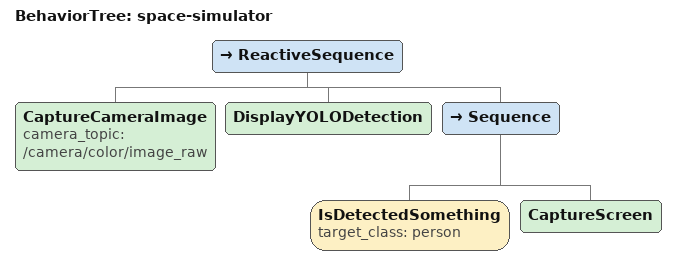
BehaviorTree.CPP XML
<?xml version="1.0" encoding="UTF-8"?>
<root BTCPP_format="4">
  <BehaviorTree ID="space-simulator">
      <ReactiveSequence>
      <CaptureCameraImage camera_topic="/camera/color/image_raw"/>
      <DisplayYOLODetection/>
      <Sequence>
        <IsDetectedSomething target_class="person"/>
        <CaptureScreen/>
      </Sequence>
      </ReactiveSequence>
  </BehaviorTree>

</root>
